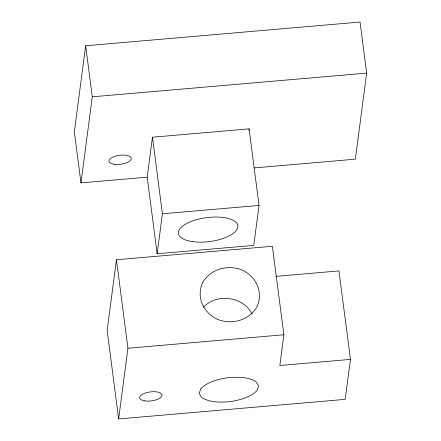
<?xml version="1.0" encoding="UTF-8"?>
<svg xmlns="http://www.w3.org/2000/svg" width="441" height="441" viewBox="0 0 441 441"><rect width="100%" height="100%" fill="white"/><g stroke="black" fill="none" stroke-linecap="round" stroke-linejoin="round"><path stroke-width="0.66" d="M254.099 167.933L355.347 159.179L366.658 73.107L360.027 22.05L85.653 45.765L74.342 131.837L80.973 182.894L147.2 177.172L152.454 137.212L249.093 128.855L259.038 205.44L253.784 245.405L157.145 253.757L147.2 177.172M80.973 182.894L92.285 96.822L85.653 45.765M350.452 359.404L279.826 365.512L283.872 334.769L272.373 246.271L116.446 259.749L107.146 330.452L118.64 418.95L345.193 399.37L350.452 359.404L338.953 270.906L275.879 276.358M118.64 418.95L127.94 348.247L116.446 259.749M157.145 253.757L162.398 213.797L152.454 137.212M248.917 130.211L249.093 128.855M203.703 307.041C216.74 292.984 243.404 296.578 252.054 313.865M92.285 96.822L366.658 73.107M162.398 213.797L259.038 205.44M127.94 348.247L283.872 334.769M202.601 282.664C195.997 297.217 203.378 312.564 217.286 319.256C231.481 325.166 249.308 320.519 257.004 306.732C263.613 292.174 256.227 276.832 242.324 270.135C228.124 264.225 210.296 268.872 202.601 282.664M201.002 388.433L199.123 393.311L201.769 397.633C210.219 402.727 220.401 402.379 229.888 401.69C239.457 400.07 249.512 397.81 256.761 390.902L258.647 386.024L255.995 381.702C247.544 376.608 237.363 376.956 227.876 377.645C218.306 379.266 208.251 381.526 201.002 388.433M144.317 400.819A11.245 4.52 -7.4 0 0 161.941 395.654A11.245 4.52 -7.4 0 0 146.225 392.766A11.245 4.52 -7.4 0 0 144.317 400.819M192.75 241.668A29.988 12.056 -7.4 0 0 237.87 226.58A29.988 12.056 -7.4 0 0 193.66 220.55A29.988 12.056 -7.4 0 0 192.75 241.668M114.34 164.289A11.245 4.52 -7.4 0 0 131.258 158.628A11.245 4.52 -7.4 0 0 114.677 156.368A11.245 4.52 -7.4 0 0 114.34 164.289"/></g></svg>
